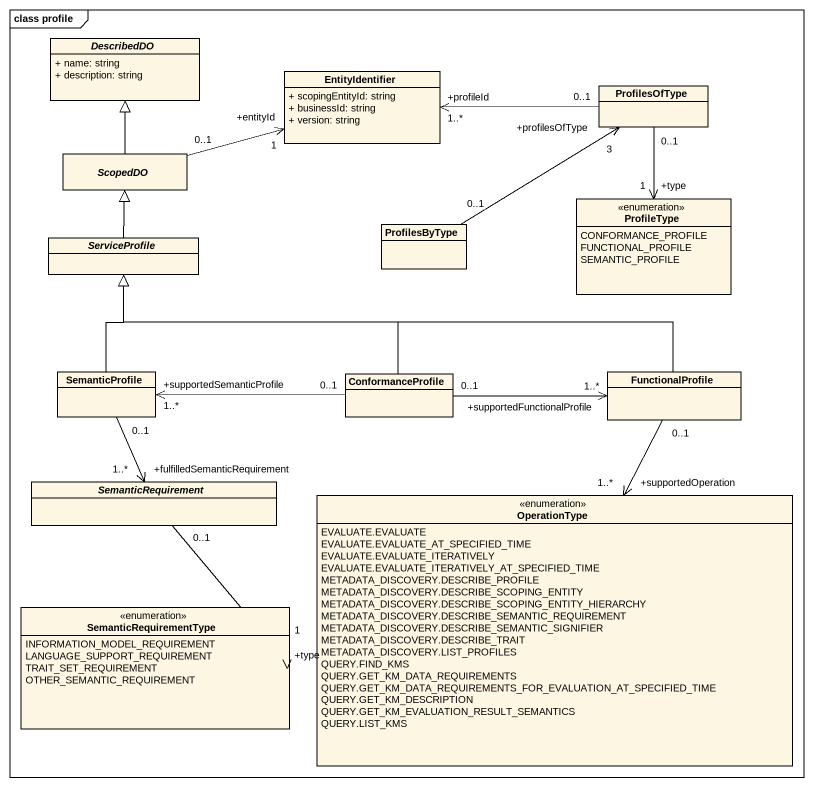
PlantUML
@startuml
mainframe class profile
hide circle
hide empty members
skinparam classAttributeIconSize 0
abstract class DescribedDO {
  + name: string
  + description: string
}
class EntityIdentifier {
  + scopingEntityId: string
  + businessId: string
  + version: string
}
class ProfilesOfType
abstract class ScopedDO
enum ProfileType {
  CONFORMANCE_PROFILE
  FUNCTIONAL_PROFILE
  SEMANTIC_PROFILE
}
abstract class ServiceProfile
class ProfilesByType
class SemanticProfile
class ConformanceProfile
class FunctionalProfile
abstract class SemanticRequirement
enum OperationType {
  EVALUATE.EVALUATE
  EVALUATE.EVALUATE_AT_SPECIFIED_TIME
  EVALUATE.EVALUATE_ITERATIVELY
  EVALUATE.EVALUATE_ITERATIVELY_AT_SPECIFIED_TIME
  METADATA_DISCOVERY.DESCRIBE_PROFILE
  METADATA_DISCOVERY.DESCRIBE_SCOPING_ENTITY
  METADATA_DISCOVERY.DESCRIBE_SCOPING_ENTITY_HIERARCHY
  METADATA_DISCOVERY.DESCRIBE_SEMANTIC_REQUIREMENT
  METADATA_DISCOVERY.DESCRIBE_SEMANTIC_SIGNIFIER
  METADATA_DISCOVERY.DESCRIBE_TRAIT
  METADATA_DISCOVERY.LIST_PROFILES
  QUERY.FIND_KMS
  QUERY.GET_KM_DATA_REQUIREMENTS
  QUERY.GET_KM_DATA_REQUIREMENTS_FOR_EVALUATION_AT_SPECIFIED_TIME
  QUERY.GET_KM_DESCRIPTION
  QUERY.GET_KM_EVALUATION_RESULT_SEMANTICS
  QUERY.LIST_KMS
}
enum SemanticRequirementType {
  INFORMATION_MODEL_REQUIREMENT
  LANGUAGE_SUPPORT_REQUIREMENT
  TRAIT_SET_REQUIREMENT
  OTHER_SEMANTIC_REQUIREMENT
}
ProfilesOfType "0..1" -left-> "+profileId\n1..*" EntityIdentifier
ProfilesOfType "0..1" --> "+type\n1" ProfileType
ScopedDO -up-|> DescribedDO
ScopedDO "0..1" -right-> "+entityId\n1" EntityIdentifier
ServiceProfile -up-|> ScopedDO
ProfilesByType "0..1" -up-> "+profilesOfType\n3" ProfilesOfType
SemanticProfile -up-|> ServiceProfile
SemanticProfile "0..1" --> "+fulfilledSemanticRequirement\n1..*" SemanticRequirement
ConformanceProfile -left-|> ServiceProfile
ConformanceProfile "0..1" -left-> "+supportedSemanticProfile\n1..*" SemanticProfile
ConformanceProfile "0..1" -right-> "+supportedFunctionalProfile\n1..*" FunctionalProfile
FunctionalProfile -left-|> ServiceProfile
FunctionalProfile "0..1" --> "+supportedOperation\n1..*" OperationType
SemanticRequirement "0..1" --> "+type\n1" SemanticRequirementType
@enduml
